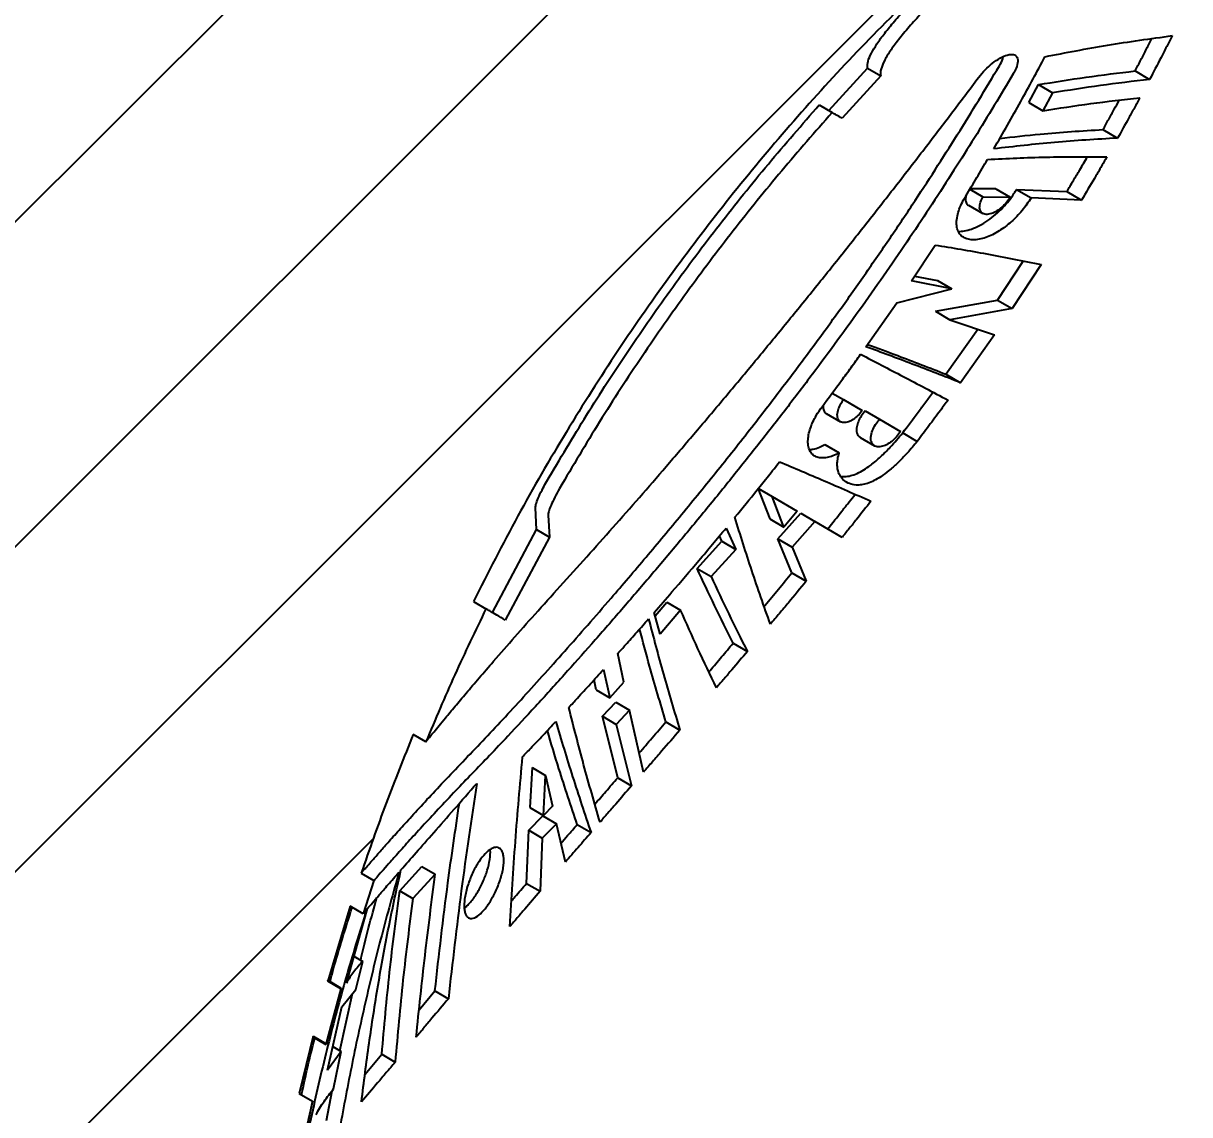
# Model space of a CAD drawing. Header units: millimetres. Extents: x 8 to 862, y 8 to 585.
# Drawn here: x 315.28 to 331.39, y 343.24 to 358.32 of the extents above; entities that cross this region are included whole.
import ezdxf

# ---------------------------------------------------------------- set-up
doc = ezdxf.new("R2010")
doc.units = ezdxf.units.MM
doc.layers.add('DIMENSIONS', color=2, linetype='Continuous')
doc.layers.add('HATCH', color=3, linetype='Continuous')
doc.layers.add('OUTLINE', color=7, linetype='Continuous', lineweight=25)
doc.styles.add('SLDTEXTSTYLE0', font='TXT', dxfattribs={"width": 0.75})
doc.dimstyles.new('SLDDIMSTYLE8', dxfattribs={"dimtxt": 3.5, "dimasz": 2, "dimexe": 0, "dimexo": 0.0625, "dimgap": 0.875, "dimtad": 1, "dimdec": 4, "dimzin": 12, "dimdsep": 46, "dimtxsty": 'SLDTEXTSTYLE0', "dimsah": 1, "dimcen": 0.09, "dimazin": 3, "dimtfac": 1, "dimtofl": 0, "dimtmove": 0, "dimatfit": 3, "dimfxl": 0, "dimfrac": 2, "dimtolj": 1, "dimtzin": 12, "dimarcsym": 0})

# ---------------------------------------------------------------- blocks, each defined once
blk = doc.blocks.new('_D_12')
at = {"layer": 'DIMENSIONS'}
blk.add_arc((306.209, 346.101), 63.133, 77, 90, dxfattribs=at)
for points in [[(306.209, 409.234), (308.201, 408.702), (308.217, 409.702)], [(320.411, 407.616), (318.56, 408.524), (318.35, 407.546)]]:
    blk.add_solid(points, dxfattribs=at)
at = {"layer": 'DIMENSIONS', "insert": (310.37, 413.709), "char_height": 3.5, "attachment_point": 1, "rotation": 353.5, "style": 'SLDTEXTSTYLE0'}
blk.add_mtext('13°', dxfattribs=at)

msp = doc.modelspace()

# ---------------------------------------------------------------- hatches: boundary and pattern name
at = {"layer": 'HATCH'}
h = msp.add_hatch(dxfattribs=at)
h.set_pattern_fill('ANSI31', color=256, angle=3e-322, style=0)
edge = h.paths.add_edge_path(flags=0)
edge.add_line((321.66897, 350.22884), (321.49588, 350.33005))
edge.add_spline(control_points=[(321.49588, 350.33005), (323.03591, 353.45662), (325.1446, 356.35841), (327.64449, 358.78692)], knot_values=[0.00023208, 0.00023208, 0.00023208, 0.00023208, 0.01068785, 0.01068785, 0.01068785, 0.01068785], weights=[1, 1, 1, 1], degree=3, periodic=0)
edge.add_line((327.64449, 358.78692), (327.82371, 358.68212))
edge.add_spline(control_points=[(327.82371, 358.68212), (328.15611, 359.00383), (328.50068, 359.32258), (328.85887, 359.63868)], knot_values=[0, 0, 0, 0, 0.03783092, 0.03783092, 0.03783092, 0.03783092], weights=[1, 1, 1, 1], degree=3, periodic=0)
edge.add_line((328.85887, 359.63868), (328.67714, 359.74495))
edge.add_spline(control_points=[(328.67714, 359.74495), (329.01851, 360.04749), (329.36659, 360.34264), (329.72103, 360.62977)], knot_values=[0.00112405, 0.00112405, 0.00112405, 0.00112405, 0.00249233, 0.00249233, 0.00249233, 0.00249233], weights=[1, 1, 1, 1], degree=3, periodic=0)
edge.add_line((329.72103, 360.62977), (329.90565, 360.52182))
edge.add_spline(control_points=[(329.90565, 360.52182), (330.12408, 360.69787), (330.60308, 361.07328), (331.10878, 361.44563), (331.38731, 361.64337)], knot_values=[0, 0, 0, 0, 0.0213843, 0.04579064, 0.04579064, 0.04579064, 0.04579064], weights=[1, 1, 1, 1, 1], degree=3, periodic=0)
edge.add_line((331.38731, 361.64337), (315.27965, 370.94313))
edge.add_line((315.27965, 370.94313), (309.45884, 345.73044))
edge.add_line((309.45884, 345.73044), (309.45884, 341.07086))
edge.add_line((309.45884, 341.07086), (318.72126, 340.13174))
edge.add_spline(control_points=[(318.72126, 340.13174), (318.74051, 340.30467), (318.81317, 340.91016), (318.90425, 341.51544), (319.06388, 342.44001), (319.16134, 342.93221), (319.27113, 343.42268)], knot_values=[0, 0, 0, 0, 0.01484337, 0.05197671, 0.05197671, 0.09427405, 0.09427405, 0.09427405, 0.09427405], weights=[1, 1, 1, 1, 1, 1, 1], degree=3, periodic=0)
edge.add_line((319.27113, 343.42268), (319.08996, 343.52862))
edge.add_spline(control_points=[(319.08996, 343.52862), (319.14986, 343.79362), (319.21328, 344.05785), (319.2802, 344.32117)], knot_values=[0.00125171, 0.00125171, 0.00125171, 0.00125171, 0.00206673, 0.00206673, 0.00206673, 0.00206673], weights=[1, 1, 1, 1], degree=3, periodic=0)
edge.add_line((319.2802, 344.32117), (319.4599, 344.21609))
edge.add_spline(control_points=[(319.4599, 344.21609), (319.47762, 344.28636), (319.54276, 344.54088), (319.61122, 344.79465), (319.6625, 344.97792)], knot_values=[0, 0, 0, 0, 0.006089, 0.02207076, 0.02207076, 0.02207076, 0.02207076], weights=[1, 1, 1, 1, 1], degree=3, periodic=0)
edge.add_line((319.6625, 344.97792), (319.48406, 345.08226))
edge.add_spline(control_points=[(319.48406, 345.08226), (319.58178, 345.42925), (319.68562, 345.77458), (319.79548, 346.11792)], knot_values=[0.00285456, 0.00285456, 0.00285456, 0.00285456, 0.00393493, 0.00393493, 0.00393493, 0.00393493], weights=[1, 1, 1, 1], degree=3, periodic=0)
edge.add_line((319.79548, 346.11792), (319.9724, 346.01447))
edge.add_spline(control_points=[(319.9724, 346.01447), (319.99409, 346.0826), (320.04336, 346.2355), (320.09381, 346.38792), (320.12216, 346.47235)], knot_values=[0, 0, 0, 0, 0.0060109, 0.01350596, 0.01350596, 0.01350596, 0.01350596], weights=[1, 1, 1, 1, 1], degree=3, periodic=0)
edge.add_line((320.12216, 346.47235), (319.94584, 346.57545))
edge.add_spline(control_points=[(319.94584, 346.57545), (320.16409, 347.2224), (320.40399, 347.86244), (320.66488, 348.49341)], knot_values=[0.00011413, 0.00011413, 0.00011413, 0.00011413, 0.002162, 0.002162, 0.002162, 0.002162], weights=[1, 1, 1, 1], degree=3, periodic=0)
edge.add_line((320.66488, 348.49341), (320.83917, 348.39149))
edge.add_spline(control_points=[(320.83917, 348.39149), (321.09732, 349.01744), (321.37472, 349.63074), (321.66897, 350.22884)], knot_values=[0, 0, 0, 0, 0.05750888, 0.05750888, 0.05750888, 0.05750888], weights=[1, 1, 1, 1], degree=3, periodic=0)

# ---------------------------------------------------------------- linework, layer by layer
at = {"layer": 'OUTLINE'}
for p, q in [((326.40577, 357.11251), (326.93968, 357.69926)), ((327.12068, 357.59342), (326.58599, 357.00713)), ((326.93968, 357.69926), (327.12068, 357.59342)), ((330.63296, 357.66092), (330.83335, 357.54375)), ((329.16628, 357.22669), (329.29855, 357.47272)), ((329.29855, 357.47272), (329.49354, 357.3587)), ((329.49354, 357.3587), (329.36166, 357.11244)), ((326.27161, 357.19097), (326.44949, 357.08695)), ((329.16628, 357.22669), (329.36166, 357.11244)), ((330.19014, 356.85162), (330.39186, 356.73367)), ((328.35119, 356.02596), (328.53289, 355.91971)), ((328.71111, 356.03129), (328.35619, 356.03418)), ((328.71111, 356.03129), (328.90889, 355.91565)), ((328.99729, 356.02493), (329.6914, 355.99583)), ((328.99729, 356.02493), (329.19642, 355.90849)), ((329.6914, 355.99583), (329.89397, 355.87738)), ((328.53289, 355.91971), (328.90889, 355.91565)), ((329.89397, 355.87738), (329.19642, 355.90849)), ((328.33129, 355.80632), (328.5285, 355.69101)), ((327.54489, 354.75954), (327.87023, 355.25598)), ((328.73514, 354.49525), (329.08963, 355.03376)), ((329.33828, 354.98464), (328.93793, 354.37667)), ((328.10173, 354.64981), (327.54489, 354.75954)), ((327.58911, 354.82701), (327.90362, 354.76566)), ((327.90362, 354.76566), (328.10173, 354.64981)), ((327.34123, 354.45781), (328.10173, 354.64981)), ((326.91693, 353.84948), (327.34123, 354.45781)), ((327.87519, 354.34034), (328.73514, 354.49525)), ((328.93793, 354.37667), (328.07438, 354.22387)), ((328.73514, 354.49525), (328.93793, 354.37667)), ((327.87519, 354.34034), (328.07438, 354.22387)), ((328.07438, 354.22387), (328.6924, 354.01649)), ((328.02166, 353.47067), (328.46101, 354.09413)), ((328.6924, 354.01649), (328.22376, 353.35249)), ((328.02166, 353.47067), (328.22376, 353.35249)), ((326.45049, 353.20996), (326.60646, 353.11876)), ((326.60646, 353.11876), (326.8666, 352.96665)), ((326.36851, 352.92751), (326.56453, 352.81289)), ((326.90609, 352.9628), (327.10425, 352.84693)), ((327.10425, 352.84693), (327.3936, 352.67773)), ((327.42394, 352.65999), (327.62508, 352.54238)), ((326.35006, 352.49899), (326.54673, 352.38399)), ((326.8367, 352.59702), (327.0355, 352.48077)), ((325.42523, 351.89357), (325.58813, 351.4712)), ((325.42523, 351.89357), (325.61909, 351.78022)), ((325.78339, 351.35702), (325.61909, 351.78022)), ((325.61909, 351.78022), (325.96621, 351.57724)), ((322.3671, 351.32336), (322.35073, 351.62407)), ((322.52562, 351.52181), (322.54428, 351.21976)), ((325.58813, 351.4712), (325.78339, 351.35702)), ((325.69972, 351.19329), (326.01542, 351.54846)), ((325.96621, 351.57724), (325.78339, 351.35702)), ((326.01542, 351.54846), (326.21238, 351.43329)), ((321.75835, 350.17657), (322.3671, 351.32336)), ((322.3671, 351.32336), (322.54428, 351.21976)), ((324.98439, 351.3451), (325.12084, 351.04874)), ((326.21238, 351.43329), (325.8959, 351.07858)), ((326.58623, 351.21468), (326.21238, 351.43329)), ((322.54428, 351.21976), (321.93547, 350.073)), ((324.58513, 350.78621), (324.92782, 351.1616)), ((324.92782, 351.1616), (324.89353, 351.23649)), ((324.92782, 351.1616), (325.12084, 351.04874)), ((325.89477, 350.72526), (325.69972, 351.19329)), ((325.69972, 351.19329), (325.8959, 351.07858)), ((325.12084, 351.04874), (324.77733, 350.67383)), ((325.8959, 351.07858), (326.09246, 350.60966)), ((324.58513, 350.78621), (324.77733, 350.67383)), ((325.89477, 350.72526), (326.09246, 350.60966)), ((321.49588, 350.33005), (321.66897, 350.22884)), ((324.00373, 350.13228), (324.16607, 350.32113)), ((324.35725, 350.20934), (324.07284, 349.87965)), ((324.16607, 350.32113), (324.35725, 350.20934)), ((324.07284, 349.87965), (323.9913, 350.17773)), ((325.08371, 349.75329), (325.27926, 349.63894)), ((323.57095, 349.21263), (323.49213, 349.61285)), ((323.29297, 349.39112), (323.38005, 349.00021)), ((323.19109, 349.1107), (323.16124, 349.24573)), ((323.19109, 349.1107), (323.38005, 349.00021)), ((323.38005, 349.00021), (323.57095, 349.21263)), ((323.27692, 348.74245), (323.46127, 348.93852)), ((323.46127, 348.93852), (323.6514, 348.82735)), ((323.48896, 347.89426), (323.27692, 348.74245)), ((323.27692, 348.74245), (323.46657, 348.63156)), ((323.6514, 348.82735), (323.46657, 348.63156)), ((323.84414, 347.97139), (323.6514, 348.82735)), ((323.46657, 348.63156), (323.68014, 347.78247)), ((324.15427, 348.66497), (324.34726, 348.55212)), ((320.83917, 348.39149), (320.66488, 348.49341)), ((322.30547, 348.03464), (322.27469, 347.48291)), ((322.30547, 348.03464), (322.49243, 347.92531)), ((322.46203, 347.37336), (322.49243, 347.92531)), ((322.49243, 347.92531), (322.58544, 347.49971)), ((323.48896, 347.89426), (323.68014, 347.78247)), ((322.27469, 347.48291), (322.46203, 347.37336)), ((322.58544, 347.49971), (322.46203, 347.37336)), ((322.25928, 347.16898), (322.45291, 347.36562)), ((322.45291, 347.36562), (322.64092, 347.25568)), ((322.22848, 346.43413), (322.25928, 347.16898)), ((322.25928, 347.16898), (322.44682, 347.05932)), ((322.64092, 347.25568), (322.44682, 347.05932)), ((322.76565, 346.72851), (322.64092, 347.25568)), ((322.92976, 347.24767), (323.11945, 347.13675)), ((322.44682, 347.05932), (322.41643, 346.32423)), ((320.4772, 346.33261), (320.78475, 346.66657)), ((320.78475, 346.66657), (320.96831, 346.55923)), ((319.94584, 346.57545), (320.12217, 346.47235)), ((320.96831, 346.55923), (320.65912, 346.22624)), ((320.12217, 346.47235), (319.9724, 346.01447)), ((320.4772, 346.33261), (320.65912, 346.22624)), ((322.22848, 346.43413), (322.41643, 346.32423)), ((319.79548, 346.11792), (319.48406, 345.08226)), ((319.74061, 345.05711), (320.03181, 346.08623)), ((319.9724, 346.01447), (319.79548, 346.11792)), ((319.9724, 346.01447), (319.97431, 346.01946)), ((319.84538, 345.42739), (319.96666, 345.35648)), ((319.86945, 344.96846), (319.96666, 345.35648)), ((319.6625, 344.97792), (319.48406, 345.08226)), ((319.66651, 344.98709), (319.48789, 345.09154)), ((319.6625, 344.97792), (319.45991, 344.21609)), ((319.66267, 344.9748), (319.46324, 344.22442)), ((319.65296, 344.1202), (319.82626, 344.91398)), ((319.67801, 344.72693), (319.86945, 344.96846)), ((320.74593, 344.68787), (320.96378, 344.94709)), ((320.96378, 344.94709), (321.14926, 344.83863)), ((319.48114, 343.85191), (319.67801, 344.72693)), ((319.2802, 344.32117), (319.08996, 343.52862)), ((319.2774, 344.31129), (319.45736, 344.20606)), ((319.2802, 344.32117), (319.45991, 344.21609)), ((319.46324, 344.22442), (319.46246, 344.2219)), ((319.66923, 344.11068), (319.48114, 343.85191)), ((319.55446, 344.1778), (319.66923, 344.11068)), ((319.56515, 343.59381), (319.66923, 344.11068)), ((319.9996, 343.79959), (320.23021, 344.07306)), ((320.23021, 344.07306), (320.41499, 343.96501)), ((319.08996, 343.52862), (319.27113, 343.42268)), ((319.27022, 343.41692), (319.27113, 343.42268)), ((319.46576, 343.15905), (319.54439, 343.56664)), ((319.0283, 342.21713), (319.27114, 343.41638)), ((319.27114, 343.41638), (319.27022, 343.41692))]:
    msp.add_line(p, q, dxfattribs=at)
for points, knots in [([(327.64449, 358.78691), (327.33894, 358.48269), (326.72757, 357.87399), (325.86037, 356.91266), (325.03145, 355.9185), (324.23826, 354.87969), (323.48254, 353.79746), (322.76838, 352.67172), (322.09973, 351.51802), (321.6971, 350.72592), (321.49588, 350.33005)], [0, 0, 0, 0, 0.12310183, 0.24631318, 0.36952542, 0.4926284, 0.6194116, 0.74631414, 0.87321675, 1, 1, 1, 1]), ([(326.93968, 357.69926), (326.93761, 357.72284), (326.93348, 357.76999), (326.97122, 357.87299), (327.04135, 357.99791), (327.1428, 358.14299), (327.27194, 358.30451), (327.41188, 358.46463), (327.55318, 358.61738), (327.64545, 358.71204), (327.69158, 358.75938)], [0, 0, 0, 0, 0.13275049, 0.26548048, 0.39826881, 0.53107294, 0.6635307, 0.79602038, 0.89800627, 1, 1, 1, 1]), ([(327.87144, 358.65421), (327.8077, 358.58871), (327.68024, 358.45773), (327.50954, 358.26821), (327.36219, 358.09059), (327.24567, 357.9317), (327.16463, 357.79618), (327.12583, 357.70079), (327.11393, 357.63497), (327.11843, 357.60727), (327.12068, 357.59342)], [0, 0, 0, 0, 0.14137048, 0.28270235, 0.42438792, 0.56603539, 0.7018653, 0.83769221, 0.91884444, 1, 1, 1, 1]), ([(329.38929, 357.85809), (329.67478, 357.91355), (330.24601, 358.02452), (330.8465, 358.10761), (331.14689, 358.14917)], [0, 0, 0, 0, 0.49976782, 1, 1, 1, 1]), ([(330.63296, 357.66092), (330.65992, 357.71185), (330.71384, 357.81372), (330.79201, 357.96296), (330.84218, 358.06056), (330.86649, 358.10787)], [0, 0, 0, 0, 0.34005299, 0.68009328, 1, 1, 1, 1]), ([(331.14689, 358.14917), (331.12129, 358.09891), (331.0701, 357.99839), (330.96639, 357.79696), (330.88648, 357.64488), (330.83335, 357.54375)], [0, 0, 0, 0, 0.25094687, 0.50189024, 1, 1, 1, 1]), ([(328.47389, 357.57347), (328.5027, 357.60868), (328.56025, 357.67902), (328.66418, 357.77086), (328.77105, 357.84366), (328.87446, 357.88865), (328.94527, 357.89386), (328.98551, 357.87535), (329.00561, 357.85064), (329.01459, 357.81574), (329.01216, 357.76088), (328.99076, 357.69327), (328.9604, 357.63874), (328.9506, 357.62114)], [0, 0, 0, 0, 0.10615498, 0.21204969, 0.32478274, 0.44789793, 0.57850699, 0.64441006, 0.71028136, 0.77245403, 0.8345906, 0.94658025, 1, 1, 1, 1]), ([(328.68331, 356.5853), (328.74656, 356.69496), (328.87307, 356.91428), (329.05287, 357.23608), (329.22575, 357.55169), (329.33475, 357.7559), (329.38929, 357.85809)], [0, 0, 0, 0, 0.25297897, 0.50596132, 0.75278009, 1, 1, 1, 1]), ([(328.75892, 357.73321), (328.77808, 357.76741), (328.80357, 357.81291), (328.8094, 357.8475), (328.81085, 357.8561)], [0, 0, 0, 0, 0.75154506, 1, 1, 1, 1]), ([(319.94584, 346.57545), (319.94746, 346.57733), (319.95068, 346.5811), (319.97679, 346.61146), (320.01876, 346.66014), (320.08293, 346.73412), (320.17346, 346.83778), (320.2959, 346.97654), (320.44377, 347.14214), (320.61972, 347.33665), (320.82307, 347.55804), (321.05475, 347.80691), (321.31082, 348.07606), (321.58386, 348.36048), (321.86505, 348.65898), (322.1513, 348.96953), (322.4487, 349.29765), (322.7564, 349.64232), (323.0733, 350.00255), (323.44729, 350.43372), (323.87983, 350.94115), (324.37353, 351.53333), (324.87216, 352.14621), (325.33221, 352.72732), (325.74813, 353.26699), (326.11982, 353.76127), (326.48867, 354.26475), (326.85294, 354.7764), (327.21126, 355.29456), (327.55202, 355.80227), (327.87476, 356.29766), (328.18083, 356.78098), (328.47716, 357.26162), (328.665, 357.57602), (328.75892, 357.73321)], [0, 0, 0, 0, 0.02121395, 0.04242806, 0.06401917, 0.08561067, 0.11246334, 0.13931747, 0.16683601, 0.19435645, 0.22355123, 0.25274841, 0.28255966, 0.312374, 0.34090773, 0.36946729, 0.39800527, 0.42735831, 0.45673354, 0.48608962, 0.52965696, 0.57322654, 0.61771958, 0.66221364, 0.69607847, 0.72996795, 0.76383246, 0.79865117, 0.83349773, 0.86831496, 0.90101768, 0.93372012, 0.96686078, 1, 1, 1, 1]), ([(328.9506, 357.62114), (328.86403, 357.47578), (328.69082, 357.18496), (328.41734, 356.73911), (328.13172, 356.28469), (327.83289, 355.82263), (327.52175, 355.35461), (327.19993, 354.88375), (326.86802, 354.41156), (326.52699, 353.93924), (326.17671, 353.46652), (325.81807, 352.99463), (325.45238, 352.52465), (325.07716, 352.05292), (324.69368, 351.5809), (324.30366, 351.11029), (323.91152, 350.64577), (323.51929, 350.18917), (323.12913, 349.74278), (322.73827, 349.30328), (322.35001, 348.87488), (322.00825, 348.50579), (321.71781, 348.20066), (321.47649, 347.95082), (321.23653, 347.70077), (321.00485, 347.45418), (320.78432, 347.21593), (320.59069, 347.00308), (320.42783, 346.8213), (320.29887, 346.67539), (320.20259, 346.56524), (320.1413, 346.49457), (320.12297, 346.47329), (320.12226, 346.47246), (320.12217, 346.47235)], [0, 0, 0, 0, 0.03063278, 0.06128994, 0.09192539, 0.12338415, 0.15486616, 0.18632687, 0.2182717, 0.2502383, 0.28218401, 0.31491872, 0.34767554, 0.38041017, 0.41494533, 0.44950683, 0.48403986, 0.51967826, 0.55534932, 0.59098188, 0.62913805, 0.66729078, 0.69337627, 0.71948135, 0.74556113, 0.77624046, 0.80691683, 0.83842793, 0.86993581, 0.90065993, 0.93138163, 0.9632358, 0.99508882, 1, 1, 1, 1]), ([(329.29855, 357.47272), (329.5167, 357.50811), (329.95314, 357.5789), (330.40631, 357.63358), (330.63296, 357.66092)], [0, 0, 0, 0, 0.49986156, 1, 1, 1, 1]), ([(320.83917, 348.39149), (320.84024, 348.3928), (320.84237, 348.39544), (320.86108, 348.41848), (320.89498, 348.46015), (320.94897, 348.52626), (321.02012, 348.61291), (321.11569, 348.72855), (321.23928, 348.87689), (321.39541, 349.06234), (321.57334, 349.27128), (321.7951, 349.52871), (322.06481, 349.83729), (322.38847, 350.2027), (322.73777, 350.58965), (323.10077, 350.99054), (323.4664, 351.4016), (323.83245, 351.81928), (324.20673, 352.25205), (324.58805, 352.69839), (324.97517, 353.15712), (325.3644, 353.624), (325.75457, 354.09791), (326.14469, 354.57778), (326.53566, 355.06478), (326.92643, 355.55796), (327.31617, 356.05614), (327.7046, 356.559), (328.09157, 357.06601), (328.34633, 357.40415), (328.47389, 357.57347)], [0, 0, 0, 0, 0.01779664, 0.03567171, 0.05824162, 0.08081294, 0.10397127, 0.12713158, 0.15651076, 0.18589531, 0.21611527, 0.24633993, 0.28752787, 0.32872674, 0.37104678, 0.41337479, 0.45371333, 0.49408976, 0.53443757, 0.57590039, 0.61739215, 0.65885927, 0.70063077, 0.74242693, 0.78419944, 0.82686465, 0.86955443, 0.91221805, 0.95604732, 1, 1, 1, 1]), ([(330.83335, 357.54375), (330.60589, 357.51699), (330.15085, 357.46346), (329.71268, 357.39362), (329.49354, 357.3587)], [0, 0, 0, 0, 0.49985655, 1, 1, 1, 1]), ([(329.36166, 357.11244), (329.58029, 357.14637), (330.01766, 357.21426), (330.47178, 357.26593), (330.69891, 357.29177)], [0, 0, 0, 0, 0.49985879, 1, 1, 1, 1]), ([(330.69891, 357.29177), (330.67379, 357.24527), (330.62355, 357.15229), (330.52189, 356.96642), (330.4438, 356.82664), (330.39186, 356.73367)], [0, 0, 0, 0, 0.25087294, 0.50174002, 1, 1, 1, 1]), ([(322.50993, 351.99191), (322.69061, 352.29776), (323.05202, 352.90956), (323.63332, 353.80313), (324.24443, 354.68103), (324.88881, 355.53952), (325.56258, 356.38014), (326.03529, 356.92072), (326.27161, 357.19097)], [0, 0, 0, 0, 0.16577161, 0.33159192, 0.4973634, 0.66489172, 0.83246907, 1, 1, 1, 1]), ([(330.19014, 356.85162), (330.21643, 356.89841), (330.26901, 356.99199), (330.34432, 357.12743), (330.39242, 357.21576), (330.4152, 357.25759)], [0, 0, 0, 0, 0.3448608, 0.68971062, 1, 1, 1, 1]), ([(326.44949, 357.08695), (326.2153, 356.81982), (325.74684, 356.28547), (325.07888, 355.45461), (324.43529, 354.60014), (323.82069, 353.71996), (323.23231, 352.81736), (322.86689, 352.19909), (322.68421, 351.89)], [0, 0, 0, 0, 0.16576903, 0.33158498, 0.49735131, 0.66488418, 0.83246727, 1, 1, 1, 1]), ([(326.58599, 357.00713), (326.55968, 357.02252), (326.50704, 357.05331), (326.46868, 357.07573), (326.44949, 357.08695)], [0, 0, 0, 0, 0.49962827, 1, 1, 1, 1]), ([(328.76571, 356.72891), (328.95042, 356.75029), (329.41171, 356.8037), (329.89836, 356.83366), (330.19014, 356.85162)], [0, 0, 0, 0, 0.40041494, 1, 1, 1, 1]), ([(330.39186, 356.73367), (330.0996, 356.71605), (329.51477, 356.68079), (328.96056, 356.61714), (328.68331, 356.5853)], [0, 0, 0, 0, 0.49973209, 1, 1, 1, 1]), ([(328.59742, 356.43831), (328.86385, 356.45145), (329.39701, 356.47773), (329.96216, 356.47582), (330.2449, 356.47487)], [0, 0, 0, 0, 0.49971933, 1, 1, 1, 1]), ([(329.6914, 355.99583), (329.72139, 356.04582), (329.78137, 356.14581), (329.87579, 356.30512), (329.93901, 356.41425), (329.97335, 356.47351)], [0, 0, 0, 0, 0.31365618, 0.62729859, 1, 1, 1, 1]), ([(330.2449, 356.47487), (330.21618, 356.42499), (330.15875, 356.32523), (330.04253, 356.12611), (329.95332, 355.97674), (329.89397, 355.87738)], [0, 0, 0, 0, 0.25083593, 0.50167316, 1, 1, 1, 1]), ([(328.2944, 355.93254), (328.32025, 355.97498), (328.37195, 356.05988), (328.4736, 356.22871), (328.54796, 356.35458), (328.59742, 356.43831)], [0, 0, 0, 0, 0.250837435, 0.501664338, 1, 1, 1, 1]), ([(328.19393, 355.44375), (328.22042, 355.4445), (328.2763, 355.44609), (328.37526, 355.47398), (328.48481, 355.52241), (328.59671, 355.5903), (328.70597, 355.67476), (328.80421, 355.76737), (328.89027, 355.86608), (328.95333, 355.95183), (328.9855, 356.00533), (328.99729, 356.02493)], [0, 0, 0, 0, 0.11478198, 0.24211611, 0.37113627, 0.50006134, 0.6186298, 0.73708124, 0.8390927, 0.94105714, 1, 1, 1, 1]), ([(329.19642, 355.90849), (329.17805, 355.87852), (329.1413, 355.81857), (329.07447, 355.73165), (329.00151, 355.65025), (328.92269, 355.57483), (328.84, 355.50741), (328.75196, 355.44679), (328.66178, 355.3965), (328.56798, 355.35671), (328.47658, 355.33202), (328.38814, 355.32409), (328.3095, 355.33619), (328.24391, 355.36942), (328.19652, 355.42396), (328.16999, 355.49616), (328.16543, 355.58354), (328.1802, 355.67714), (328.21288, 355.77549), (328.25198, 355.86042), (328.28294, 355.91306), (328.2944, 355.93254)], [0, 0, 0, 0, 0.04492009, 0.0898514, 0.13465919, 0.17948649, 0.22649347, 0.27351995, 0.32635234, 0.37920608, 0.4386899, 0.49818361, 0.56245799, 0.62671521, 0.69071278, 0.75466039, 0.81263248, 0.87055401, 0.92059479, 0.97061835, 1, 1, 1, 1]), ([(328.29909, 355.94025), (328.29536, 355.92515), (328.28583, 355.88659), (328.29773, 355.84111), (328.3134, 355.8106), (328.3311, 355.8067), (328.33146, 355.80662)], [0, 0, 0, 0, 0.23115937, 0.59036678, 0.99156324, 1, 1, 1, 1]), ([(328.90889, 355.91565), (328.89236, 355.89078), (328.85933, 355.84109), (328.79316, 355.77516), (328.72073, 355.72157), (328.64373, 355.68498), (328.5699, 355.67305), (328.51176, 355.69356), (328.48273, 355.74753), (328.48858, 355.82432), (328.51377, 355.88598), (328.53104, 355.91643), (328.53289, 355.91971)], [0, 0, 0, 0, 0.09199202, 0.18379948, 0.28036088, 0.38866244, 0.5100385, 0.64050764, 0.76985384, 0.88678612, 0.98783003, 1, 1, 1, 1]), ([(327.87023, 355.25598), (328.10637, 355.21711), (328.57893, 355.13934), (329.08507, 355.03622), (329.33828, 354.98464)], [0, 0, 0, 0, 0.49971023, 1, 1, 1, 1]), ([(326.31045, 353.02174), (326.40014, 353.14167), (326.53474, 353.32167), (326.7116, 353.56366), (326.79917, 353.68524), (326.84297, 353.74604)], [0, 0, 0, 0, 0.49956951, 0.74973019, 1, 1, 1, 1]), ([(326.84297, 353.74604), (327.03593, 353.64549), (327.42204, 353.4443), (327.84052, 353.22356), (328.04986, 353.11313)], [0, 0, 0, 0, 0.49976075, 1, 1, 1, 1]), ([(328.22376, 353.35249), (327.99796, 353.44061), (327.54614, 353.61694), (327.12674, 353.77194), (326.91693, 353.84948)], [0, 0, 0, 0, 0.49975239, 1, 1, 1, 1]), ([(326.93989, 353.8824), (327.07698, 353.83178), (327.42329, 353.70393), (327.79631, 353.55852), (328.02166, 353.47067)], [0, 0, 0, 0, 0.39586338, 1, 1, 1, 1]), ([(326.8666, 352.96665), (326.84685, 352.94288), (326.80742, 352.89541), (326.73896, 352.84229), (326.66942, 352.80697), (326.60245, 352.7959), (326.54833, 352.81585), (326.51884, 352.86866), (326.52066, 352.94571), (326.54983, 353.03006), (326.58396, 353.08806), (326.60393, 353.11531), (326.60646, 353.11876)], [0, 0, 0, 0, 0.09670092, 0.19310292, 0.29718518, 0.41387813, 0.54066878, 0.66938397, 0.7890453, 0.89369689, 0.98650875, 1, 1, 1, 1]), ([(327.42394, 352.65999), (327.49517, 352.75482), (327.60204, 352.89709), (327.74301, 353.08773), (327.81301, 353.18335), (327.84802, 353.23116)], [0, 0, 0, 0, 0.49985499, 0.74990828, 1, 1, 1, 1]), ([(328.04986, 353.11313), (328.01483, 353.06539), (327.92722, 352.946), (327.7858, 352.7556), (327.67866, 352.61346), (327.62508, 352.54238)], [0, 0, 0, 0, 0.24991534, 0.62490021, 1, 1, 1, 1]), ([(326.54673, 352.38399), (326.51749, 352.36899), (326.45898, 352.33898), (326.37799, 352.31607), (326.30469, 352.30969), (326.23973, 352.32092), (326.18559, 352.3507), (326.14476, 352.3989), (326.12022, 352.46451), (326.11283, 352.54267), (326.12264, 352.63092), (326.14639, 352.72113), (326.18307, 352.81235), (326.23449, 352.91341), (326.28245, 352.9818), (326.31045, 353.02174)], [0, 0, 0, 0, 0.07848715, 0.15700967, 0.23531791, 0.31363004, 0.39606798, 0.47847639, 0.55895482, 0.63937084, 0.71188471, 0.78434404, 0.84772724, 0.91109389, 1, 1, 1, 1]), ([(326.32945, 353.04727), (326.32795, 353.0399), (326.32162, 353.00868), (326.33285, 352.96746), (326.3487, 352.93416), (326.36741, 352.92954), (326.36941, 352.92905)], [0, 0, 0, 0, 0.1207816, 0.51172849, 0.94774454, 1, 1, 1, 1]), ([(326.90609, 352.9628), (326.88698, 352.93951), (326.84874, 352.8929), (326.80844, 352.81467), (326.78614, 352.74003), (326.7846, 352.67365), (326.80097, 352.6227), (326.82708, 352.60713), (326.8386, 352.60026)], [0, 0, 0, 0, 0.16346953, 0.32710325, 0.48883888, 0.65979259, 0.8499548, 1, 1, 1, 1]), ([(327.3936, 352.67773), (327.37569, 352.65224), (327.33992, 352.60131), (327.27169, 352.53857), (327.19854, 352.49113), (327.12231, 352.46435), (327.05153, 352.4663), (326.99932, 352.50377), (326.97845, 352.57449), (326.99236, 352.66378), (327.03208, 352.75213), (327.07372, 352.81219), (327.0988, 352.84073), (327.10425, 352.84693)], [0, 0, 0, 0, 0.08308971, 0.16597581, 0.25407962, 0.35388289, 0.46601938, 0.58589441, 0.70321646, 0.80763321, 0.89701356, 0.97760975, 1, 1, 1, 1]), ([(326.56681, 352.05908), (326.58584, 352.05681), (326.62829, 352.05177), (326.70553, 352.06589), (326.79361, 352.09655), (326.88702, 352.1474), (326.99663, 352.22286), (327.1203, 352.32768), (327.27044, 352.47613), (327.36787, 352.59283), (327.42394, 352.65999)], [0, 0, 0, 0, 0.0834525, 0.18611542, 0.28865118, 0.39125001, 0.49396753, 0.64455641, 0.79542092, 1, 1, 1, 1]), ([(326.13708, 352.4294), (326.15381, 352.43041), (326.19598, 352.43297), (326.26835, 352.45647), (326.32467, 352.48578), (326.35006, 352.49899)], [0, 0, 0, 0, 0.26538041, 0.66880476, 1, 1, 1, 1]), ([(327.62508, 352.54238), (327.58056, 352.48872), (327.49157, 352.38144), (327.35903, 352.24681), (327.2346, 352.13642), (327.12688, 352.05594), (327.02702, 351.99683), (326.93722, 351.95836), (326.85407, 351.93935), (326.769, 351.93615), (326.68617, 351.95384), (326.61115, 351.99766), (326.55451, 352.06516), (326.5255, 352.14442), (326.51871, 352.22491), (326.5236, 352.29863), (326.53883, 352.35483), (326.54673, 352.38399)], [0, 0, 0, 0, 0.0916899, 0.1833207, 0.25277903, 0.32213661, 0.37913739, 0.43608267, 0.49295559, 0.54989447, 0.62809841, 0.70632979, 0.78517005, 0.86382687, 0.90808459, 0.9522904, 1, 1, 1, 1]), ([(325.10621, 351.49287), (325.20944, 351.61924), (325.36436, 351.8089), (325.56997, 352.06567), (325.67239, 352.19522), (325.72361, 352.26001)], [0, 0, 0, 0, 0.49948737, 0.74968222, 1, 1, 1, 1]), ([(325.72361, 352.26001), (325.9261, 352.17436), (326.33127, 352.00298), (326.76785, 351.81168), (326.98623, 351.71598)], [0, 0, 0, 0, 0.4997804, 1, 1, 1, 1]), ([(322.35073, 351.62407), (322.35365, 351.64318), (322.35951, 351.6814), (322.39923, 351.78022), (322.45158, 351.88817), (322.49227, 351.9605), (322.50993, 351.99191)], [0, 0, 0, 0, 0.26646256, 0.53301243, 0.79724983, 1, 1, 1, 1]), ([(322.68421, 351.89), (322.6616, 351.84948), (322.61637, 351.76844), (322.56424, 351.65657), (322.53185, 351.57006), (322.52756, 351.53687), (322.52562, 351.52181)], [0, 0, 0, 0, 0.26047185, 0.52089616, 0.78266069, 1, 1, 1, 1]), ([(326.38732, 351.331), (326.45407, 351.41429), (326.5542, 351.53923), (326.68123, 351.69939), (326.74163, 351.77605), (326.76893, 351.81068)], [0, 0, 0, 0, 0.52287098, 0.78441087, 1, 1, 1, 1]), ([(326.98623, 351.71598), (326.91984, 351.63211), (326.82024, 351.50629), (326.68669, 351.33944), (326.61972, 351.25627), (326.58623, 351.21468)], [0, 0, 0, 0, 0.4998913, 0.74993202, 1, 1, 1, 1]), ([(325.59722, 350.01529), (325.50947, 350.26372), (325.33392, 350.76065), (325.18213, 351.24877), (325.10621, 351.49287)], [0, 0, 0, 0, 0.49991431, 1, 1, 1, 1]), ([(323.9913, 350.17773), (324.0733, 350.27199), (324.27866, 350.50806), (324.61027, 350.89598), (324.85956, 351.19524), (324.98439, 351.3451)], [0, 0, 0, 0, 0.24918765, 0.624040661, 1, 1, 1, 1]), ([(325.08371, 349.75329), (324.99704, 349.92688), (324.82366, 350.27409), (324.66464, 350.61549), (324.58513, 350.78621)], [0, 0, 0, 0, 0.49994591, 1, 1, 1, 1]), ([(324.77733, 350.67383), (324.85739, 350.50282), (325.01753, 350.16075), (325.19201, 349.81289), (325.27926, 349.63894)], [0, 0, 0, 0, 0.49994141, 1, 1, 1, 1]), ([(325.51156, 350.26265), (325.51583, 350.26777), (325.5819, 350.34683), (325.70974, 350.50075), (325.83308, 350.65042), (325.89477, 350.72526)], [0, 0, 0, 0, 0.03341114, 0.51662227, 1, 1, 1, 1]), ([(326.09246, 350.60966), (326.01004, 350.51008), (325.88639, 350.36067), (325.7212, 350.16295), (325.63855, 350.06451), (325.59722, 350.01529)], [0, 0, 0, 0, 0.49983897, 0.74990055, 1, 1, 1, 1]), ([(321.66897, 350.22884), (321.52317, 349.9262), (321.2314, 349.3206), (320.96996, 348.70131), (320.83917, 348.39149)], [0, 0, 0, 0, 0.49972816, 1, 1, 1, 1]), ([(321.93547, 350.073), (321.8947, 350.09684), (321.81316, 350.14452), (321.73177, 350.19212), (321.67871, 350.22314), (321.67222, 350.22694), (321.66897, 350.22884)], [0, 0, 0, 0, 0.24850684, 0.49701135, 0.74850582, 1, 1, 1, 1]), ([(324.85098, 349.13705), (324.76509, 349.3172), (324.59328, 349.67754), (324.43593, 350.03206), (324.35725, 350.20934)], [0, 0, 0, 0, 0.49994801, 1, 1, 1, 1]), ([(323.49213, 349.61285), (323.52702, 349.65194), (323.61429, 349.74969), (323.75485, 349.90822), (323.86098, 350.02903), (323.91407, 350.08945)], [0, 0, 0, 0, 0.249838277, 0.624807675, 1, 1, 1, 1]), ([(323.91407, 350.08945), (323.98103, 349.83519), (324.11499, 349.32661), (324.26983, 348.8103), (324.34726, 348.55212)], [0, 0, 0, 0, 0.49992977, 1, 1, 1, 1]), ([(324.15427, 348.66497), (324.07705, 348.9229), (323.94791, 349.35429), (323.8363, 349.7792), (323.79142, 349.95006)], [0, 0, 0, 0, 0.59789215, 1, 1, 1, 1]), ([(324.74729, 349.35703), (324.75257, 349.36322), (324.81114, 349.43188), (324.92326, 349.56375), (325.03023, 349.6901), (325.08371, 349.75329)], [0, 0, 0, 0, 0.04725281, 0.52356325, 1, 1, 1, 1]), ([(325.27926, 349.63894), (325.20778, 349.55487), (325.10055, 349.42874), (324.95784, 349.26176), (324.8866, 349.17862), (324.85098, 349.13705)], [0, 0, 0, 0, 0.49988118, 0.74992668, 1, 1, 1, 1]), ([(322.81271, 348.86468), (322.85216, 348.90751), (322.95083, 349.01465), (323.11069, 349.18959), (323.23219, 349.32392), (323.29297, 349.39112)], [0, 0, 0, 0, 0.249756174, 0.624714018, 1, 1, 1, 1]), ([(323.24407, 347.28034), (323.16696, 347.54634), (323.01272, 348.07842), (322.87939, 348.60257), (322.81271, 348.86468)], [0, 0, 0, 0, 0.499942909, 1, 1, 1, 1]), ([(322.17426, 348.18377), (322.21169, 348.22306), (322.3053, 348.32136), (322.45777, 348.48295), (322.57441, 348.60794), (322.63276, 348.67047)], [0, 0, 0, 0, 0.24972835, 0.62467833, 1, 1, 1, 1]), ([(322.63276, 348.67047), (322.70838, 348.41704), (322.85964, 347.9101), (323.03284, 347.39456), (323.11945, 347.13675)], [0, 0, 0, 0, 0.49993084, 1, 1, 1, 1]), ([(323.78451, 348.2362), (323.84461, 348.3058), (323.9673, 348.44789), (324.09111, 348.59163), (324.15427, 348.66497)], [0, 0, 0, 0, 0.489834829, 1, 1, 1, 1]), ([(320.66488, 348.49341), (320.53712, 348.17692), (320.28145, 347.54359), (320.05775, 346.89828), (319.94584, 346.57545)], [0, 0, 0, 0, 0.49972152, 1, 1, 1, 1]), ([(322.92976, 347.24767), (322.84333, 347.50526), (322.6969, 347.9416), (322.56912, 348.37063), (322.51676, 348.5464)], [0, 0, 0, 0, 0.59032252, 1, 1, 1, 1]), ([(324.34726, 348.55212), (324.26294, 348.45464), (324.13643, 348.3084), (323.96904, 348.11533), (323.88577, 348.01937), (323.84414, 347.97139)], [0, 0, 0, 0, 0.49981271, 0.74988168, 1, 1, 1, 1]), ([(321.99711, 345.83625), (322.02161, 346.22898), (322.07061, 347.01451), (322.13971, 347.79399), (322.17426, 348.18377)], [0, 0, 0, 0, 0.49995763, 1, 1, 1, 1]), ([(320.4944, 346.61963), (320.56248, 346.69749), (320.69863, 346.85319), (320.94685, 347.13672), (321.22593, 347.45294), (321.43591, 347.6952), (321.5409, 347.81633)], [0, 0, 0, 0, 0.24518417, 0.49037158, 0.7451811, 1, 1, 1, 1]), ([(321.5409, 347.81633), (321.46721, 347.32256), (321.31981, 346.33483), (321.20612, 345.33743), (321.14926, 344.83863)], [0, 0, 0, 0, 0.499901, 1, 1, 1, 1]), ([(323.17334, 347.52936), (323.2237, 347.58759), (323.32828, 347.70848), (323.4341, 347.83083), (323.48896, 347.89426)], [0, 0, 0, 0, 0.48161292, 1, 1, 1, 1]), ([(323.68014, 347.78247), (323.60692, 347.69816), (323.49707, 347.57168), (323.35209, 347.40475), (323.28008, 347.32181), (323.24407, 347.28034)], [0, 0, 0, 0, 0.49983905, 0.74989873, 1, 1, 1, 1]), ([(320.96378, 344.94709), (321.02037, 345.44571), (321.11896, 346.3144), (321.24708, 347.17461), (321.30166, 347.54106)], [0, 0, 0, 0, 0.57399428, 1, 1, 1, 1]), ([(322.70452, 346.98688), (322.7351, 347.02231), (322.80966, 347.1087), (322.8852, 347.19611), (322.92976, 347.24767)], [0, 0, 0, 0, 0.41011529, 1, 1, 1, 1]), ([(323.11945, 347.13675), (323.06, 347.06821), (322.97082, 346.9654), (322.85323, 346.82968), (322.79484, 346.76223), (322.76565, 346.72851)], [0, 0, 0, 0, 0.49987975, 0.74992513, 1, 1, 1, 1]), ([(321.85334, 346.92148), (321.86322, 346.91373), (321.88298, 346.89824), (321.90268, 346.85616), (321.91405, 346.80135), (321.91624, 346.73446), (321.90888, 346.65735), (321.89271, 346.5741), (321.86812, 346.4871), (321.83741, 346.40152), (321.80119, 346.31852), (321.74956, 346.2174), (321.67794, 346.10556), (321.5903, 346.00675), (321.50754, 345.95006), (321.44892, 345.94411), (321.41184, 345.96636), (321.3894, 345.99767), (321.37431, 346.04331), (321.36709, 346.10248), (321.36866, 346.17359), (321.37885, 346.25353), (321.39764, 346.33983), (321.42349, 346.42739), (321.45585, 346.51428), (321.5036, 346.62135), (321.57223, 346.74147), (321.65951, 346.85097), (321.74457, 346.91892), (321.81046, 346.93881), (321.84169, 346.92619), (321.85334, 346.92148)], [0, 0, 0, 0, 0.02993867, 0.05987904, 0.08983076, 0.11977693, 0.14934231, 0.1788944, 0.20672436, 0.23454278, 0.26033855, 0.28613053, 0.33491785, 0.38329489, 0.43322876, 0.48605721, 0.51422623, 0.54239912, 0.57186738, 0.6013336, 0.63107673, 0.66081088, 0.68947767, 0.71813322, 0.74481046, 0.77148008, 0.82096989, 0.86885582, 0.91761481, 0.96924621, 1, 1, 1, 1]), ([(321.36985, 346.09361), (321.37065, 346.09407), (321.38551, 346.10273), (321.41819, 346.13348), (321.4648, 346.18375), (321.51142, 346.24599), (321.56858, 346.33518), (321.63302, 346.46108), (321.69149, 346.61831), (321.72506, 346.76804), (321.7329, 346.86109), (321.72722, 346.89708), (321.72695, 346.8988)], [0, 0, 0, 0, 0.00493912, 0.09170092, 0.18133799, 0.26239896, 0.34603573, 0.5026766, 0.65846726, 0.81981292, 0.99136923, 1, 1, 1, 1]), ([(320.46777, 346.58912), (320.38636, 346.29837), (320.22355, 345.71687), (320.00997, 344.83481), (319.81615, 343.94679), (319.70509, 343.34998), (319.64956, 343.05158)], [0, 0, 0, 0, 0.24968212, 0.49936687, 0.74968151, 1, 1, 1, 1]), ([(319.94921, 343.41532), (319.98327, 343.68509), (320.0514, 344.22461), (320.17652, 345.02875), (320.32, 345.82854), (320.43627, 346.35594), (320.4944, 346.61963)], [0, 0, 0, 0, 0.24975052, 0.49949503, 0.74975079, 1, 1, 1, 1]), ([(320.03181, 346.08623), (320.05279, 346.1106), (320.09475, 346.15935), (320.19194, 346.27184), (320.31271, 346.41117), (320.41609, 346.5298), (320.46777, 346.58912)], [0, 0, 0, 0, 0.2465966, 0.49319402, 0.74659666, 1, 1, 1, 1]), ([(320.70495, 344.31033), (320.74416, 344.6864), (320.8226, 345.4386), (320.91974, 346.18566), (320.96831, 346.55923)], [0, 0, 0, 0, 0.49995306, 1, 1, 1, 1]), ([(320.23021, 344.07306), (320.26379, 344.45166), (320.33096, 345.20901), (320.42845, 345.95803), (320.4772, 346.33261)], [0, 0, 0, 0, 0.49990031, 1, 1, 1, 1]), ([(322.41643, 346.32423), (322.34556, 346.24194), (322.23922, 346.11847), (322.10015, 345.9565), (322.03146, 345.87634), (321.99711, 345.83625)], [0, 0, 0, 0, 0.49978347, 0.74986452, 1, 1, 1, 1]), ([(322.02086, 346.19202), (322.03706, 346.21095), (322.10536, 346.29076), (322.17521, 346.37209), (322.22848, 346.43413)], [0, 0, 0, 0, 0.23720599, 1, 1, 1, 1]), ([(319.9385, 345.37294), (319.974, 345.52178), (320.04327, 345.81226), (320.12434, 346.09931), (320.16387, 346.23929)], [0, 0, 0, 0, 0.51237124, 1, 1, 1, 1]), ([(320.65912, 346.22624), (320.61129, 345.85144), (320.5156, 345.10162), (320.44853, 344.34396), (320.41499, 343.96501)], [0, 0, 0, 0, 0.499847218, 1, 1, 1, 1]), ([(320.02046, 346.07304), (319.92443, 345.76207), (319.73237, 345.14013), (319.48206, 344.19485), (319.25733, 343.2418), (319.13324, 342.60008), (319.07119, 342.27921)], [0, 0, 0, 0, 0.24949942, 0.49899859, 0.74949913, 1, 1, 1, 1]), ([(319.51533, 345.07549), (319.52985, 345.13004), (319.62178, 345.4754), (319.72997, 345.81608), (319.82108, 346.10295)], [0, 0, 0, 0, 0.157958, 1, 1, 1, 1]), ([(319.97431, 346.01946), (319.97731, 346.02292), (319.98332, 346.02985), (320.00806, 346.05862), (320.02046, 346.07304)], [0, 0, 0, 0, 0.498828743, 1, 1, 1, 1]), ([(319.96666, 345.35648), (319.92413, 345.30955), (319.83901, 345.21562), (319.77342, 345.10997), (319.74061, 345.05711)], [0, 0, 0, 0, 0.49963609, 1, 1, 1, 1]), ([(319.48614, 345.08853), (319.4864, 345.08974), (319.48725, 345.09362), (319.48536, 345.08689), (319.48406, 345.08226)], [0, 0, 0, 0, 0.31110488, 1, 1, 1, 1]), ([(319.6625, 344.97792), (319.66366, 344.98209), (319.66554, 344.9888), (319.66469, 344.9849), (319.66437, 344.98343)], [0, 0, 0, 0, 0.62125936, 1, 1, 1, 1]), ([(321.14926, 344.83863), (321.07304, 344.74816), (320.95864, 344.6124), (320.81211, 344.43798), (320.74067, 344.35289), (320.70495, 344.31033)], [0, 0, 0, 0, 0.49955128, 0.74971866, 1, 1, 1, 1]), ([(319.1208, 343.51058), (319.17811, 343.7724), (319.23557, 344.03487), (319.30528, 344.29424), (319.30545, 344.29489)], [0, 0, 0, 0, 0.997505653, 1, 1, 1, 1]), ([(319.2802, 344.32117), (319.27861, 344.31497), (319.27677, 344.30775), (319.27817, 344.31232), (319.27837, 344.31296)], [0, 0, 0, 0, 0.85910108, 1, 1, 1, 1]), ([(319.4578, 344.2068), (319.45771, 344.20652), (319.45633, 344.20199), (319.45818, 344.20927), (319.45991, 344.21609)], [0, 0, 0, 0, 0.06321341, 1, 1, 1, 1]), ([(320.41499, 343.96501), (320.37361, 343.91583), (320.29084, 343.81748), (320.13257, 343.63016), (320.02239, 343.50106), (319.94921, 343.41532)], [0, 0, 0, 0, 0.25140072, 0.50280127, 1, 1, 1, 1]), ([(319.3221, 343.23735), (319.35754, 343.29972), (319.42846, 343.42456), (319.51957, 343.53736), (319.56515, 343.59381)], [0, 0, 0, 0, 0.4996558, 1, 1, 1, 1]), ([(319.27113, 343.42268), (319.20157, 343.09687), (319.06238, 342.44491), (318.87249, 341.34813), (318.7763, 340.57444), (318.72126, 340.13174)], [0, 0, 0, 0, 0.29939818, 0.59911644, 1, 1, 1, 1])]:
    msp.add_open_spline(points, degree=3, knots=knots, dxfattribs=at)

# ---------------------------------------------------------------- dimensions: what is measured, and where the dimension line sits
at = {"layer": 'DIMENSIONS'}
dim = msp.add_angular_dim_2l(base=(313.35573, 408.82819), line1=((306.20884, 346.10073), (325.54005, 429.83342)), line2=((306.20884, 431.85122), (306.20884, 171.35527)), dimstyle='SLDDIMSTYLE8', dxfattribs=at)
dim.commit()
dim.dimension.update_dxf_attribs({"geometry": '_D_12', "text_midpoint": (313.35573, 408.82819), "dimtype": 162})

doc.saveas('drawing.dxf')
